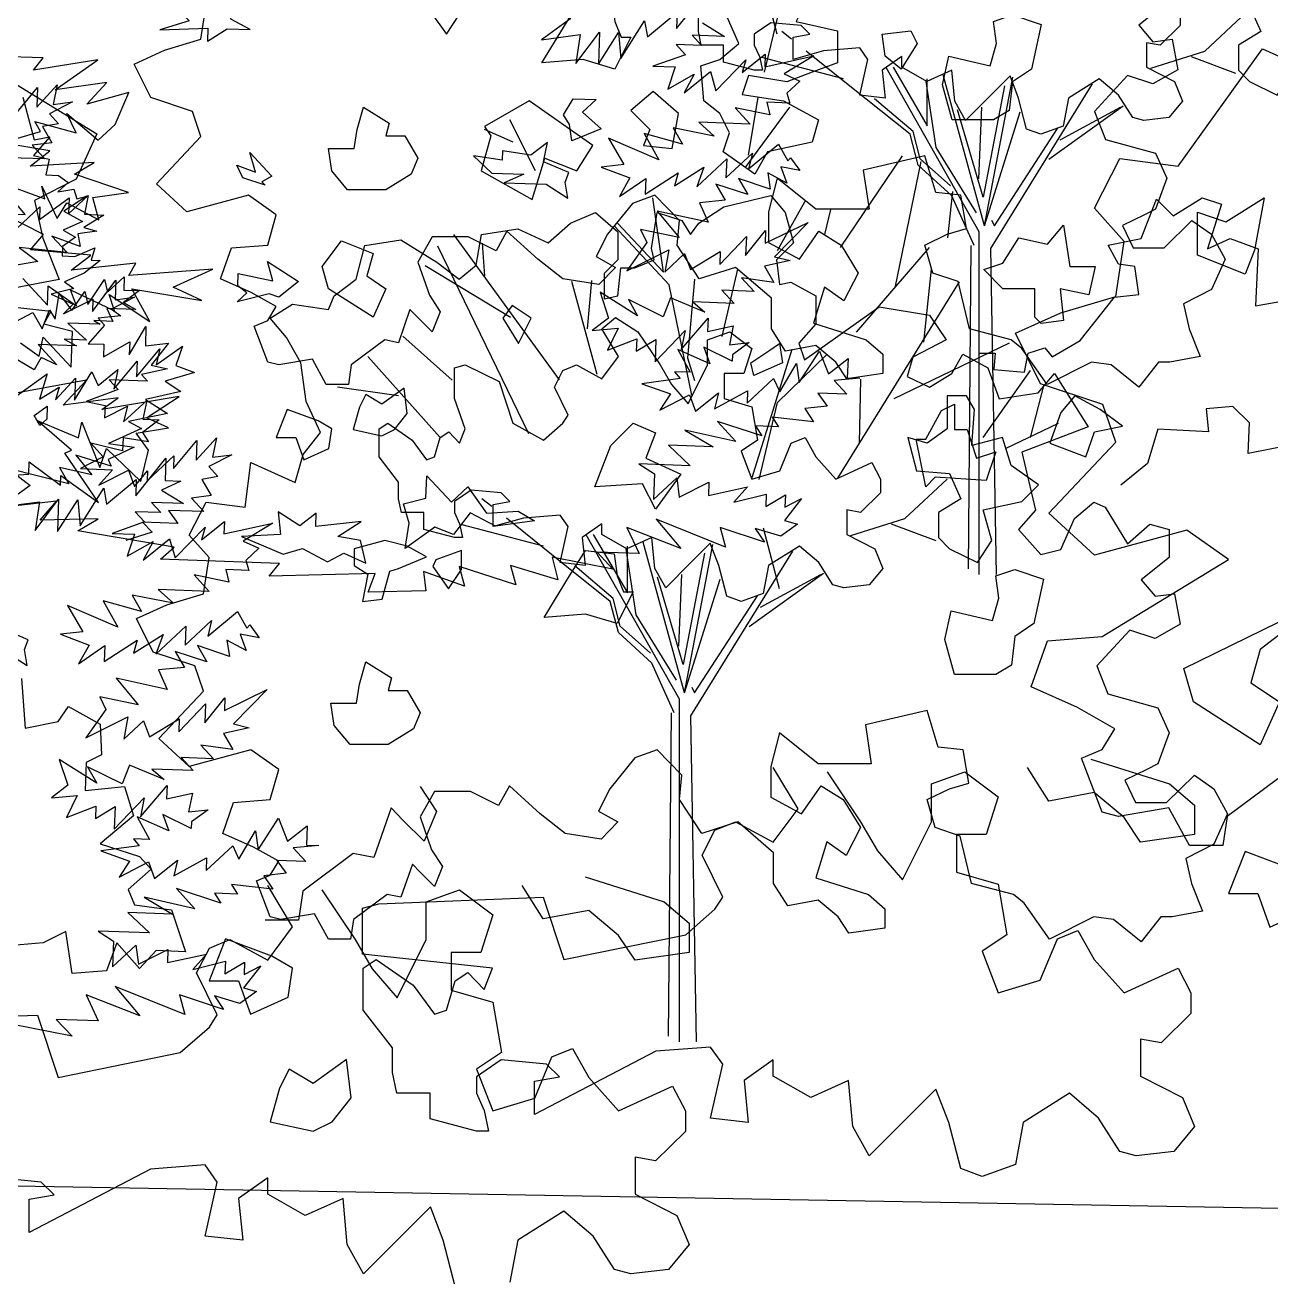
# Model space of a CAD drawing. Header units: inches. Extents: x -11 to 128, y 7 to 56.
# Drawn here: x 35.4691 to 35.9332, y 22.1045 to 22.5708 of the extents above; entities that cross this region are included whole.
import ezdxf

# ---------------------------------------------------------------- set-up
doc = ezdxf.new("R2010")
doc.units = ezdxf.units.IN
doc.header["$MEASUREMENT"] = 0
doc.layers.add('CAY', color=94, linetype='Continuous')
doc.layers.add('CAY-3', color=61, linetype='Continuous')
picture_1 = doc.add_image_def('image1.jpg', size_in_pixel=(1680, 1093))

# ---------------------------------------------------------------- blocks, each defined once
blk = doc.blocks.new('A$C76451831')
at = {"layer": 'CAY'}
for p, q in [((5949.7, 1306.8), (5958.9, 1271.5)), ((5972.1, 1273.8), (5958.5, 1258.4)), ((5958.9, 1271.5), (5972.1, 1273.8)), ((5958.5, 1258.4), (5971.5, 1255.2)), ((5971.5, 1255.2), (5968.8, 1242.2)), ((5968.8, 1242.2), (5979.2, 1241.8)), ((5987.1, 1236.1), (5978.7, 1228.2)), ((5979.2, 1241.8), (5987.1, 1236.1)), ((5978.7, 1228.2), (5991.9, 1230.5)), ((5991.9, 1230.5), (5994.4, 1222.3)), ((6002.6, 1224.7), (5983.6, 1212.2)), ((5994.4, 1222.3), (6002.6, 1224.7)), ((5983.6, 1212.2), (5999.1, 1203.5)), ((5999.1, 1203.5), (5983, 1196.4)), ((5983, 1196.4), (5993.3, 1190.6)), ((5993.3, 1190.6), (5982.6, 1182.8)), ((5982.6, 1182.8), (5982.3, 1175.1)), ((5982.3, 1175.1), (5992.7, 1174.7)), ((5992.7, 1174.7), (6009.3, 1181.8)), ((6009.3, 1181.8), (6006.2, 1171.5)), ((6013.9, 1171.3), (6000.4, 1160.8)), ((6006.2, 1171.5), (6013.9, 1171.3)), ((6000.4, 1160.8), (5984.3, 1153.7)), ((5984.3, 1153.7), (5991.8, 1148)), ((6007.4, 1128.9), (6026.9, 1154.9)), ((6026.9, 1154.9), (6026.3, 1138.6)), ((5991.8, 1148), (5973, 1143.2)), ((5973, 1143.2), (5991.3, 1134.9)), ((5983.3, 1127), (6007.8, 1139.3)), ((5991.3, 1134.9), (5983.3, 1127)), ((6007.8, 1139.3), (6007.4, 1128.9)), ((6042.3, 1140.8), (6023.3, 1131)), ((6026.3, 1138.6), (6042.3, 1140.8)), ((6030.9, 1125.3), (6012.2, 1123.3)), ((6012.2, 1123.3), (6017.4, 1117.6)), ((6023.3, 1131), (6030.9, 1125.3)), ((6017.4, 1117.6), (6003.8, 1102.2)), ((6037.9, 1092.9), (6051.8, 1116.4)), ((6051.8, 1116.4), (6051.3, 1100.6)), ((6003.8, 1102.2), (6016.9, 1101.8)), ((6016.5, 1091.4), (6038.3, 1103.8)), ((6016.9, 1101.8), (6016.5, 1091.4)), ((6038.3, 1103.8), (6037.9, 1092.9)), ((6051.3, 1100.6), (6070.4, 1102.6)), ((6070.4, 1102.6), (6056.2, 1084.5)), ((6069.6, 1081.4), (6048.2, 1076.7)), ((6056.2, 1084.5), (6069.6, 1081.4)), ((6053, 1071.1), (6021.3, 1072.2)), ((6021.3, 1072.2), (6028.7, 1064.2)), ((6048.2, 1076.7), (6053, 1071.1)), ((6028.7, 1064.2), (6002.1, 1054.3)), ((6002.1, 1054.3), (6017.8, 1051)), ((6017.8, 1051), (6017.5, 1040.6)), ((6017.5, 1040.6), (6036.4, 1050.3)), ((6033.2, 1037.3), (6052.4, 1055.2)), ((6036.4, 1050.3), (6033.2, 1037.3)), ((6052.4, 1055.2), (6049.1, 1039.5)), ((6062.7, 1039), (6048.8, 1028.6)), ((6049.1, 1039.5), (6062.7, 1039)), ((6048.8, 1028.6), (6053.9, 1020.7)), ((2228.3, 971.5), (2215.1, 1021.6)), ((6005.9, 1019.7), (6016.3, 1008.4)), ((6032.4, 1013.3), (6005.9, 1019.7)), ((6032.8, 1024.2), (6032.4, 1013.3)), ((6053.9, 1020.7), (6032.8, 1024.2)), ((6074.5, 998.7), (6093.9, 1022)), ((6093.3, 1005.7), (6110.2, 1024.2)), ((6093.9, 1022), (6093.3, 1005.7)), ((6110.2, 1024.2), (6107, 1008)), ((2217.8, 939.8), (2236.3, 1016.3)), ((6016.3, 1008.4), (5997.4, 998.7)), ((6052.8, 988.6), (6074.8, 1009.1)), ((6074.8, 1009.1), (6074.5, 998.7)), ((6122.9, 1010.1), (6104, 1000.4)), ((6107, 1008), (6122.9, 1010.1)), ((5997.4, 998.7), (6024.1, 997.7)), ((6024.1, 997.7), (6012.8, 985)), ((6012.8, 985), (6037.3, 997.3)), ((6037.3, 997.3), (6042.2, 983.9)), ((6104, 1000.4), (6111.4, 992)), ((6042.2, 983.9), (6053.1, 996.7)), ((6053.1, 996.7), (6052.8, 988.6)), ((6111.4, 992), (6098.2, 989.7)), ((6098.2, 989.7), (6105.9, 976.3)), ((6105.9, 976.3), (6089.5, 974.1)), ((6089.5, 974.1), (6099.9, 962.9)), ((6070.5, 963.9), (6078.3, 953.2)), ((6099.9, 962.9), (6070.5, 963.9)), ((6056.8, 945.8), (6035.2, 938.9)), ((6078.3, 953.2), (6048.9, 954.2)), ((6048.9, 954.2), (6056.8, 945.8)), ((2204.6, 871.1), (2212.5, 918.7)), ((2201.9, 860.6), (2238.9, 910.7)), ((2027.8, 857.9), (2006.6, 900.2)), ((2009.3, 881.7), (1985.5, 892.2)), ((2281, 794.5), (2332.5, 870.4)), ((2326.2, 761), (2347.8, 865.6)), ((2491.6, 827), (2512.8, 868.3)), ((2512.8, 868.3), (2561.2, 861.8)), ((2134, 774), (2125.3, 835.7)), ((2228.6, 791.9), (2251.7, 832.8)), ((2370.1, 802.5), (2374.1, 840.9)), ((2268, 805.1), (2272.9, 825.9)), ((2516.4, 799.3), (2491.6, 827)), ((2138.7, 763.4), (2093.5, 812.2)), ((2095.8, 814.5), (2134, 774)), ((2047.7, 684.5), (1960.2, 805.1)), ((2022.3, 639.8), (1946.8, 795.6)), ((1985.8, 770.9), (1983.8, 797.9)), ((2294.3, 724.1), (2354.9, 794.5)), ((2509.3, 753.8), (2516.4, 799.3)), ((2007, 736.3), (1936.2, 779.1)), ((2182.7, 720.5), (2195.7, 776.4)), ((2350.1, 715.8), (2356.4, 776.4)), ((2079.1, 689), (2057.9, 766.3)), ((2071.1, 726.8), (2074.5, 766.9)), ((2157.5, 671.8), (2138.7, 763.4)), ((2159.9, 768.1), (2154, 702.8)), ((2278.7, 602.9), (2379.6, 765.8)), ((2463.9, 740.3), (2509.3, 753.8)), ((2426.2, 723.2), (2463.9, 740.3)), ((1958.8, 684.4), (1917.8, 720.8)), ((2446.8, 681.3), (2426.2, 723.2)), ((2207.6, 603.7), (2240.9, 709.9)), ((2325.4, 669), (2421.3, 715.4)), ((1948.8, 636.8), (1888.7, 704)), ((2154, 702.8), (2159.9, 684)), ((2228.7, 665.9), (2269.2, 705.2)), ((2399.3, 636.8), (2438.6, 692.2)), ((1914.2, 671.4), (1863.5, 678.5)), ((2296.7, 631.7), (2297.9, 685.1)), ((2438.6, 636.8), (2450, 680.8)), ((2498.7, 664.2), (2446.8, 681.3)), ((2213.4, 601.8), (2228.7, 665.9)), ((2509.3, 632.9), (2498.7, 664.2)), ((2417.8, 627.7), (2461.8, 648.6)), ((2334.4, 569.5), (2369.4, 602.2)), ((4834.4, 569.5), (4869.4, 602.2)), ((1991.5, 579.5), (1983.4, 586)), ((4491.5, 579.5), (4483.4, 586)), ((2034.5, 546.7), (1966.9, 564.4)), ((2041.2, 539.6), (2003.7, 569.7)), ((2289.6, 555.4), (2334.4, 569.5)), ((2323, 565.2), (2360, 551.4)), ((4534.5, 546.7), (4466.9, 564.4)), ((4541.2, 539.6), (4503.7, 569.7)), ((4789.6, 555.4), (4834.4, 569.5)), ((4823, 565.2), (4860, 551.4)), ((2147.3, 419.7), (2069.9, 556)), ((2075.8, 556.2), (2104.1, 507.8)), ((4647.3, 419.7), (4569.9, 556)), ((4575.8, 556.2), (4604.1, 507.8)), ((2102.9, 544.4), (2111.2, 489.7)), ((2104.1, 507.8), (2104.1, 546.7)), ((2151.6, 424.8), (2117.3, 549.9)), ((2168.2, 540.8), (2150.5, 448.4)), ((2151.6, 424.8), (2175, 548.1)), ((2156.8, 405.9), (2241.3, 542.4)), ((4602.9, 544.4), (4611.2, 489.7)), ((4604.1, 507.8), (4604.1, 546.7)), ((4651.6, 424.8), (4617.3, 549.9)), ((4668.2, 540.8), (4650.5, 448.4)), ((4651.6, 424.8), (4675, 548.1)), ((4656.8, 405.9), (4741.3, 542.4)), ((2089.9, 500.7), (2041.2, 539.6)), ((2092.3, 503.1), (2060.4, 530.2)), ((4589.9, 500.7), (4541.2, 539.6)), ((4592.3, 503.1), (4560.4, 530.2)), ((2150.5, 448.4), (2129.2, 520.8)), ((2146.9, 463.7), (2149.3, 523.1)), ((2205.1, 479.9), (2266.8, 524.3)), ((2214.5, 496), (2264.5, 523.1)), ((4650.5, 448.4), (4629.2, 520.8)), ((4646.9, 463.7), (4649.3, 523.1)), ((4705.1, 479.9), (4766.8, 524.3)), ((4714.5, 496), (4764.5, 523.1)), ((2151.6, 424.8), (2181.2, 519.2)), ((4651.6, 424.8), (4681.2, 519.2)), ((2096.6, 475.1), (2089.9, 500.7)), ((2098.2, 480.3), (2092.3, 503.1)), ((2159.9, 424.8), (2212.2, 505.4)), ((3915.1, 501.1), (3898, 463.3)), ((4596.6, 475.1), (4589.9, 500.7)), ((4598.2, 480.3), (4592.3, 503.1)), ((4659.9, 424.8), (4712.2, 505.4)), ((2111.2, 489.7), (2144.6, 435.4)), ((4611.2, 489.7), (4644.6, 435.4)), ((2123.3, 457.8), (2098.2, 480.3)), ((4623.3, 457.8), (4598.2, 480.3)), ((2124.5, 449.6), (2096.6, 475.1)), ((4624.5, 449.6), (4596.6, 475.1)), ((3898, 463.3), (3863.2, 445.6)), ((2143, 408.3), (2124.5, 449.6)), ((4643, 408.3), (4624.5, 449.6)), ((3863.2, 445.6), (3870.3, 414.4)), ((2157.5, 429.5), (2159.9, 424.8)), ((4657.5, 429.5), (4659.9, 424.8)), ((2147.3, 135.4), (2147.3, 419.7)), ((4647.3, 135.4), (4647.3, 419.7)), ((2138.3, 140.1), (2140.6, 408.3)), ((2161.5, 135.4), (2156.8, 405.9)), ((3870.3, 414.4), (3883.8, 380.2)), ((4638.3, 140.1), (4640.6, 408.3)), ((4661.5, 135.4), (4656.8, 405.9)), ((3883.8, 380.2), (3846.1, 373.1))]:
    blk.add_line(p, q, dxfattribs=at)
for points in [[(2551.8, 997.4), (2528.6, 978.9), (2540, 965.1), (2556.1, 967.1), (2560.8, 941.9), (2540, 930.1), (2519.2, 937.2), (2491.7, 907.3), (2500.7, 884.1), (2542.4, 872.7), (2551.8, 851.9), (2542.4, 826.3), (2533.3, 821.6), (2514.8, 812.5), (2523.9, 794.1), (2549.4, 794.1), (2572.6, 816.9), (2588.7, 805.5), (2600.1, 784.6), (2588.7, 759.5), (2565.6, 747.7), (2570.3, 726.8), (2579.3, 704), (2554.2, 699.3), (2544.7, 699.3), (2528.6, 678.5), (2505.4, 696.9), (2489.3, 699.3), (2452.3, 680.8), (2431.5, 710.7), (2422.5, 717.8), (2387.9, 726.8), (2378.5, 766.1), (2357.6, 773.2), (2350.9, 796.4), (2369.4, 805.5), (2385.5, 810.2), (2380.8, 837.7), (2360, 840.1), (2350.9, 870.4), (2299.8, 858.6), (2304.6, 826.3), (2260.5, 826.3), (2228.3, 851.9), (2221.2, 824), (2221.2, 798.4), (2246.8, 784.6), (2262.9, 807.8), (2281.4, 796.4), (2295.5, 773.2), (2283.7, 750), (2267.6, 761.4), (2258.6, 731.5), (2302.2, 717.8), (2316, 706), (2316, 689.9), (2286.1, 685.5), (2277, 699.3), (2260.5, 713.1), (2235.4, 708.3), (2223.6, 726.8), (2223.6, 752.4), (2193.7, 777.9), (2163.8, 768.5), (2145.4, 796.4), (2147.3, 816.9), (2126.9, 837.7), (2108.4, 831), (2087.6, 805.5), (2078.1, 787), (2094.3, 777.9), (2080.5, 763.8), (2050.6, 768.5), (2029.8, 784.6), (2004.2, 807.8), (1995.2, 791.7), (1972, 803.1), (1942.1, 803.1), (1930.3, 782.3), (1939.8, 754.7), (1948.8, 741), (1942.1, 724.5), (1930.3, 736.3), (1923.7, 742.9), (1914.2, 715.4), (1902.8, 717.8), (1874.9, 696.9), (1872.6, 680.8), (1854.1, 680.8), (1842.7, 701.7), (1814.8, 696.9), (1805.7, 699.3), (1794.3, 729.2), (1805.7, 733.9), (1812.8, 745.3), (1792, 757.1), (1766.4, 768.5), (1775.5, 794.1), (1805.7, 796.4), (1812.8, 821.6), (1789.6, 837.7), (1738.5, 824), (1713.4, 847.2), (1750.3, 886.5), (1743.2, 907.3), (1708.6, 918.7), (1694.9, 946.6), (1720, 958), (1750.3, 967.1), (1755, 997.4)], [(1595.2, 903.7), (1614.6, 927.1), (1614, 910.8), (1631, 929.2), (1627.7, 913), (1643.6, 915.2), (1624.7, 905.4), (1632.1, 897), (1618.9, 894.7), (1626.6, 881.3), (1610.2, 879.2), (1620.7, 867.9), (1591.3, 868.9)], [(1597.4, 810.2), (1616.6, 828.2), (1616.2, 817.7), (1640.9, 835.5), (1640.4, 822.3), (1656.8, 837.6), (1653.5, 821.9), (1669.8, 821.3), (1653.1, 811), (1663.9, 807.9), (1648, 805.8), (1649.9, 795.3), (1626.6, 803.8), (1639.3, 790.2), (1599.5, 794.3), (1615, 782.9), (1590.8, 778.7)], [(1591.9, 730.6), (1610.8, 740.4), (1618.5, 727), (1624.5, 742.7), (1629.2, 734.8), (1632.6, 756), (1643, 742), (1654, 757.9), (1656.3, 747), (1670.2, 767.8), (1672.6, 757.3), (1686.6, 770), (1686.2, 759.1), (1699.3, 758.6), (1685.9, 748.7), (1696.1, 742.9), (1672.1, 743.7), (1677.2, 733.1), (1661.3, 733.7), (1666.6, 730.8), (1639.9, 731.7), (1655.3, 717.6), (1636.8, 718.2), (1647, 712.9), (1615.3, 714), (1630.6, 697.1), (1617.6, 703), (1611.9, 692.8), (1593.7, 703.8)], [(1598, 672), (1622.6, 689.7), (1616.4, 668.6), (1632.6, 678.5), (1629.6, 668.1), (1646.1, 686.1), (1645.4, 667.6), (1659.8, 691.1), (1664.9, 680), (1681.2, 693.1), (1677.9, 676.9), (1697.3, 700.2), (1696.8, 687.1), (1716.2, 710.4), (1713, 696.9), (1734.9, 712.5), (1729.3, 696.4), (1745, 690.8), (1720.7, 683.5), (1733.6, 674.9), (1704.3, 668.2), (1722.5, 656.7), (1690.1, 650.1), (1700.8, 644.3), (1673.6, 631.7), (1694.8, 628.7), (1673.2, 618.6), (1675.7, 613), (1646.5, 622.2), (1659.6, 605.9), (1633, 611.8), (1640.7, 598.4), (1590.4, 611), (1608.5, 596.8), (1583.9, 579.1), (1616.2, 583.4), (1612.6, 559.5), (1632.1, 585.5), (1631.2, 558.8), (1648, 585), (1649.9, 563.6), (1669.6, 594.7), (1671.9, 581.4), (1696.6, 601.9), (1696.1, 588.3), (1721.2, 619.6), (1720.6, 601), (1733.7, 600.6), (1717.6, 593), (1735.8, 581.9), (1709.1, 582.8), (1716.9, 574.4), (1695.7, 575.2), (1703.5, 566.7), (1676.5, 557.2), (1695, 556.6), (1688.9, 538.2), (1710.7, 550.6), (1702.4, 535), (1724.3, 552.8), (1728.8, 536.8), (1753.7, 562.3), (1750.6, 551.9), (1769.7, 567.1), (1769.3, 556.7), (1810, 565.7), (1785.4, 550.7), (1798.4, 544.8), (1787.6, 534.8), (1790, 526.5), (1771, 527.2), (1773.4, 516.7), (1744.6, 522.7), (1757.2, 509.1), (1714.7, 510.6), (1727.4, 499.2), (1693.2, 505.9), (1700.9, 492.5), (1669.1, 501.3), (1681.4, 479.5), (1639.5, 497.3), (1652.3, 475.6), (1633.6, 473.5), (1657.4, 464.5), (1648.7, 449), (1670.5, 464.1), (1670, 450.9), (1697.4, 468.6), (1694.3, 457.8), (1718.8, 473.3), (1712.8, 457.1), (1737.7, 480.3), (1737.1, 464.5), (1759.1, 485), (1755.9, 472), (1780.7, 492.4), (1788.3, 478.5), (1790.7, 481.2), (1798.5, 470.5), (1782.7, 473.7), (1787.7, 460), (1771.7, 468.7), (1773.9, 455), (1747.5, 464.1), (1755.2, 450.7), (1728.8, 459.3), (1736.5, 445.9), (1715.1, 443.9), (1722.2, 427.8), (1680, 437), (1698.2, 415), (1666.3, 421.6), (1671.3, 411), (1654.7, 387.5), (1689.7, 404.9), (1686.3, 386.4), (1702.7, 401.7), (1707.7, 388.4), (1732.3, 403.4), (1731.9, 392.6), (1754, 415.8), (1753.4, 400), (1770, 420.7), (1769.7, 410.3), (1805.2, 427.6), (1777.4, 399.1), (1790.4, 396), (1769, 391.3), (1776.7, 377.8), (1750.1, 381.5), (1760.6, 370.2), (1733.8, 371.2), (1743.9, 360.4), (1709.5, 361.6), (1719.6, 353.1), (1691, 365), (1685, 349.3), (1656.1, 363.5), (1663.8, 350.1), (1632.7, 369.7), (1639.7, 348.2), (1626.2, 337.8), (1647.6, 339.7), (1638.8, 321.5), (1663.1, 331), (1662.7, 320.6), (1679, 330.5), (1678.3, 311.9), (1703.2, 337.8), (1700, 322), (1722.2, 348), (1721.8, 337.1), (1743.2, 341.8), (1740, 326.1), (1756.3, 327.8), (1742.4, 317.8), (1742.2, 312.4), (1718.6, 324.1), (1723.6, 310.3), (1697.2, 322.1), (1707.5, 303.2), (1694.3, 303.7), (1699.1, 298), (1667.2, 293.7), (1691, 285.2), (1682.3, 271.9), (1706.8, 284.6), (1711.8, 270.9), (1730.9, 286.1), (1727.7, 273), (1755, 287.9), (1754.6, 277.5), (1776.6, 298.1), (1781.7, 287), (1795.6, 310.5), (1797.8, 294.6), (1814.6, 320.8), (1822.1, 301.9), (1838.4, 314.5), (1837.8, 298.6), (1848.2, 298.3), (1826.8, 296.3), (1837.3, 285.1), (1813.3, 285.9), (1821.1, 275.2), (1802.5, 273.1), (1809.8, 262), (1775.5, 265.9), (1780.6, 258), (1761.6, 258.7), (1766.8, 250.4), (1730.1, 262.5), (1745.3, 245.7), (1703.1, 255.3), (1726.6, 241.3), (1689.5, 242.6), (1707.5, 225.7), (1664.9, 227.2), (1677.8, 219), (1677, 197.7), (1696.2, 215.6), (1698.4, 199.7), (1722.9, 212), (1722.5, 201.1), (1754.9, 208.2), (1743.6, 195.4), (1770.5, 202.2), (1770.2, 191.8), (1786.4, 201.6), (1786, 191.2), (1799.9, 198.4), (1785.6, 180.3), (1796.4, 177.2), (1782.5, 167.3), (1761.4, 173.5), (1769.1, 162.3), (1732.4, 174.5), (1736.8, 158), (1679.2, 181.3), (1699.6, 157), (1654.9, 174.5), (1665, 152.8), (1630.2, 154), (1643.3, 140), (1592.9, 149.9)], [(3805.3, 215), (3858.5, 218.6), (3858.8, 229), (3884.9, 209.5), (3885.2, 217.6), (3916.5, 195.2), (3888.5, 236.1), (3894, 238.6), (3865.5, 263.2), (3899.8, 248.8), (3902.6, 261.9), (3917.6, 224.2), (3923.1, 239.9), (3951.6, 212.6), (3957.9, 238.7), (3947.6, 252.6), (3974.4, 257.1), (3956.2, 265.5), (3983.5, 283.1), (3919.2, 272.2), (3932.7, 282.1), (3887.2, 276), (3906.5, 296.7), (3844.9, 285.2)], [(3851.8, 327.6), (3867.3, 316.6), (3870.6, 332.4), (3893.7, 307.5), (3894.8, 337), (3871, 343.2), (3876.8, 353.5), (3842, 357.4)], [(3853.7, 381), (3874.2, 359), (3874.8, 374.8), (3898.2, 358.2), (3893.2, 371.5), (3929.8, 354.3), (3925.3, 367.6), (3958.9, 345.2), (3944, 372.4), (4002.2, 362.7), (3978.5, 373.9), (4011.2, 388.7), (3941.7, 383.4), (3947.5, 393.6), (3893.8, 387.8), (3910.1, 400.4), (3860, 404.8), (3870.8, 417.6), (3837, 434.6), (3855.6, 434), (3832.5, 461.5), (3871.9, 447), (3869.5, 457.5), (3882.2, 430.8), (3890.3, 443.7), (3916.6, 429.6), (3911.8, 448.3), (3941.4, 452.3), (3896.6, 467.5), (3912.8, 477.3), (3859.7, 474.2), (3876, 486.8), (3836.3, 493.6), (3868.4, 502.9), (3863.7, 511.2), (3897.8, 501.9), (3890.2, 518), (3916.2, 495.8), (3930.2, 508.9), (3941.6, 535.3), (3906.8, 525.6), (3923.3, 543.6), (3880.5, 537.4), (3915.8, 562.4), (3862.5, 553.9), (3870.5, 564), (3833.4, 565.3)], [(4308.5, 596.8), (4283.9, 579.1), (4316.2, 583.4), (4312.6, 559.5), (4332.1, 585.5), (4331.2, 558.8), (4348, 585), (4349.9, 563.6), (4369.6, 594.7), (4371.9, 581.4), (4396.6, 601.9), (4396.1, 588.3), (4421.2, 619.6)], [(4417.6, 593), (4435.8, 581.9), (4409.1, 582.8), (4416.9, 574.4), (4395.7, 575.2), (4403.5, 566.7), (4376.5, 557.2), (4395, 556.6), (4388.9, 538.2), (4410.7, 550.6), (4402.4, 535), (4424.3, 552.8), (4428.8, 536.8), (4453.7, 562.3), (4450.6, 551.9), (4469.7, 567.1), (4469.3, 556.7), (4510, 565.7), (4485.4, 550.7), (4498.4, 544.8), (4487.6, 534.8), (4490, 526.5), (4471, 527.2), (4473.4, 516.7), (4444.6, 522.7), (4457.2, 509.1), (4414.7, 510.6), (4427.4, 499.2), (4393.2, 505.9), (4400.9, 492.5), (4369.1, 501.3), (4381.4, 479.5), (4339.5, 497.3), (4352.3, 475.6), (4333.6, 473.5), (4357.4, 464.5), (4348.7, 449), (4370.5, 464.1), (4370, 450.9), (4397.4, 468.6), (4394.3, 457.8), (4418.8, 473.3), (4412.8, 457.1), (4437.7, 480.3), (4437.1, 464.5), (4459.1, 485), (4455.9, 472), (4480.7, 492.4), (4488.3, 478.5), (4490.7, 481.2), (4498.5, 470.5), (4482.7, 473.7), (4487.7, 460), (4471.7, 468.7), (4473.9, 455), (4447.5, 464.1), (4455.2, 450.7), (4428.8, 459.3), (4436.5, 445.9), (4415.1, 443.9), (4422.2, 427.8), (4380, 437), (4398.2, 415), (4366.3, 421.6), (4371.3, 411), (4354.7, 387.5), (4389.7, 404.9), (4386.3, 386.4), (4402.7, 401.7), (4407.7, 388.4), (4432.3, 403.4), (4431.9, 392.6), (4454, 415.8), (4453.4, 400), (4470, 420.7), (4469.7, 410.3), (4505.2, 427.6), (4477.4, 399.1), (4490.4, 396), (4469, 391.3), (4476.7, 377.8), (4450.1, 381.5), (4460.6, 370.2), (4433.8, 371.2), (4443.9, 360.4), (4409.5, 361.6), (4419.6, 353.1), (4391, 365), (4385, 349.3), (4356.1, 363.5), (4363.8, 350.1), (4332.7, 369.7), (4339.7, 348.2), (4326.2, 337.8), (4347.6, 339.7), (4338.8, 321.5), (4363.1, 331), (4362.7, 320.6), (4379, 330.5), (4378.3, 311.9), (4403.2, 337.8), (4400, 322), (4422.2, 348), (4421.8, 337.1), (4443.2, 341.8), (4440, 326.1), (4456.3, 327.8), (4442.4, 317.8), (4442.2, 312.4), (4418.6, 324.1), (4423.6, 310.3), (4397.2, 322.1), (4407.5, 303.2), (4394.3, 303.7), (4399.1, 298), (4367.2, 293.7), (4391, 285.2), (4382.3, 271.9), (4406.8, 284.6), (4411.8, 270.9), (4430.9, 286.1), (4427.7, 273), (4455, 287.9), (4454.6, 277.5), (4476.6, 298.1), (4481.7, 287), (4495.6, 310.5), (4497.8, 294.6), (4514.6, 320.8), (4522.1, 301.9), (4538.4, 314.5), (4537.8, 298.6), (4548.2, 298.3), (4526.8, 296.3), (4537.3, 285.1), (4513.3, 285.9), (4521.1, 275.2), (4502.5, 273.1), (4509.8, 262), (4475.5, 265.9), (4480.6, 258), (4461.6, 258.7), (4466.8, 250.4), (4430.1, 262.5), (4445.3, 245.7), (4403.1, 255.3), (4426.6, 241.3), (4389.5, 242.6), (4407.5, 225.7), (4364.9, 227.2), (4377.8, 219), (4377, 197.7), (4396.2, 215.6), (4398.4, 199.7), (4422.9, 212), (4422.5, 201.1), (4454.9, 208.2), (4443.6, 195.4), (4470.5, 202.2), (4470.2, 191.8), (4486.4, 201.6), (4486, 191.2), (4499.9, 198.4), (4485.6, 180.3), (4496.4, 177.2), (4482.5, 167.3), (4461.4, 173.5), (4469.1, 162.3), (4432.4, 174.5), (4436.8, 158), (4379.2, 181.3), (4399.6, 157), (4354.9, 174.5), (4365, 152.8), (4330.2, 154), (4343.3, 140), (4292.9, 149.9), (4297.7, 131.1), (4258.2, 142.9), (4262.6, 126.9), (4215.6, 142.2), (4220, 125.7), (4186, 137.8), (4188.1, 121.8), (4140.1, 120.8), (4146.1, 136.4), (4058.1, 134.1), (4066.6, 144.6), (3967.9, 148.1), (3979.1, 158.1), (3899.4, 171.8), (3916.1, 181.6), (3868, 180.6), (3881.7, 196.4), (3828.5, 190.1)], [(5963.8, 1034.3), (5959.1, 1042.6), (5969.8, 1050.4), (5969.4, 1039.5), (5963.8, 1034.3)], [(4814, 602.2), (4814, 590.8), (4797.5, 574.6), (4786.1, 576.6), (4786.1, 556.2), (4809.3, 544.4), (4816, 528.2), (4804.6, 514.5), (4783.7, 512.1), (4774.7, 514.5), (4762.9, 533), (4746.8, 546.7), (4721.2, 530.6), (4716.9, 507.4), (4698.4, 500.7), (4686.6, 505), (4679.9, 530.6), (4672.9, 549.1), (4656.8, 533), (4635.9, 512.1), (4626.9, 528.2), (4624.5, 553.8), (4603.7, 544.4), (4582.9, 556.2), (4582.9, 565.2), (4566.7, 553.8), (4569.1, 530.6), (4548.3, 533), (4554.9, 562.8), (4548.3, 572.3), (4518, 569.9), (4492.8, 562.8), (4492.8, 581.3), (4506.6, 583.7), (4499.5, 590.8), (4474.4, 593.1), (4460.6, 583.7), (4460.6, 574.6), (4464.9, 565.2), (4467.3, 553.8), (4460.6, 553.8), (4435.1, 560.5), (4435.1, 574.6), (4416.6, 574.6), (4414.2, 586), (4414.2, 599.8)]]:
    blk.add_lwpolyline(points, dxfattribs=at)
for points in [[(2209.9, 855.3), (2183.5, 873.8), (2188.8, 889.6), (2180.8, 905.5), (2167.6, 916), (2165, 945.1), (2180.8, 950.3), (2196.7, 963.5), (2186.1, 987.3), (2199.3, 1016.3), (2231, 1024.3), (2270.6, 1013.7), (2254.7, 1003.1), (2244.2, 982), (2278.5, 974.1), (2278.5, 947.7), (2257.4, 939.8), (2236.3, 931.9), (2204.6, 937.1), (2199.3, 921.3), (2233.6, 916), (2262.7, 900.2), (2257.4, 881.7), (2220.4, 873.8)], [(1943.3, 995.2), (1940.7, 989.9), (1953.9, 971.5), (1964.4, 987.3), (1964.4, 1003.1)], [(2054.1, 982), (2067.3, 1003.1), (2091.1, 1000.5), (2093.7, 982), (2099, 968.8), (2106.9, 968.8), (2093.7, 942.4), (2067.3, 950.3), (2033, 947.7)], [(2365.6, 929.2), (2370.9, 953), (2405.2, 945.1), (2410.4, 963.5), (2407.8, 982), (2423.6, 987.3), (2447.4, 979.4), (2439.5, 942.4), (2423.6, 931.9), (2421, 908.1), (2407.8, 900.2), (2373.5, 900.2)], [(2318.1, 953), (2315.4, 971.5), (2339.2, 974.1), (2344.5, 963.5), (2331.3, 942.4)], [(2062.1, 857.9), (2075.3, 879), (2022.5, 916), (1985.5, 894.9), (1990.8, 887), (1982.9, 857.9), (2025.1, 834.2), (2035.7, 868.5)], [(2141.2, 876.4), (2146.5, 905.5), (2125.4, 923.9), (2106.9, 908.1), (2122.8, 892.2), (2117.5, 879)], [(1903.7, 887), (1919.5, 887), (1930.1, 868.5), (1924.8, 855.3), (1903.7, 842.1), (1872, 842.1), (1858.8, 857.9), (1856.2, 876.4), (1877.3, 876.4), (1880, 892.2), (1885.2, 910.7), (1906.4, 897.5)], [(2577.1, 788.1), (2577.1, 823.8), (2600.8, 815.8), (2632.5, 835.6), (2624.6, 792.1), (2616.7, 772.3)], [(2415.7, 781.4), (2428.9, 802.5), (2452.7, 797.2), (2465.9, 813), (2471.2, 778.7), (2492.3, 778.7), (2487, 755), (2463.2, 760.2), (2465.9, 733.8), (2447.4, 731.2), (2442.1, 736.5), (2442.1, 760.2), (2415.7, 760.2), (2399.9, 776.1)], [(1856.2, 760.2), (1850.9, 778.7), (1866.8, 799.8), (1893.2, 789.3), (1887.9, 770.8), (1903.7, 760.2), (1893.2, 736.5)], [(1999.5, 590.8), (1974.4, 593.1), (1960.6, 583.7), (1960.6, 574.6), (1964.9, 565.2), (1967.3, 553.8), (1960.6, 553.8), (1935.1, 560.5), (1935.1, 574.6), (1916.6, 574.6), (1914.2, 586), (1914.2, 599.8), (1898.1, 620.6), (1898.1, 643.8), (1905.2, 648.6), (1925.6, 634.4), (1937.4, 618.3), (1944.1, 620.6), (1948.8, 636.8), (1955.9, 641.5), (1964.9, 632), (1969.6, 643.8), (1960.6, 669), (1960.6, 694.6), (1969.6, 696.9), (1997.6, 683.2), (2009, 648.6), (2034.5, 634.4), (2050.6, 648.6), (2054.9, 655.2), (2043.5, 678.5), (2050.6, 692.2), (2062, 696.9), (2082.9, 685.5), (2096.6, 704), (2082.9, 726.8), (2094.3, 736.3), (2112.7, 724.5), (2131.2, 696.9), (2140.6, 680.8), (2154.4, 664.7), (2170.5, 696.9), (2170.5, 717.8), (2189, 724.5), (2207.5, 710.7), (2200.8, 689.9), (2184.3, 689.9), (2184.3, 669), (2207.5, 662.3), (2212.2, 634.4), (2198.4, 625.4), (2207.5, 602.2), (2230.7, 609.2), (2240.1, 632), (2251.5, 636.8), (2260.5, 620.6), (2277, 602.2), (2306.9, 615.9), (2314, 602.2), (2314, 590.8), (2297.5, 574.6), (2286.1, 576.6), (2286.1, 556.2), (2309.3, 544.4), (2316, 528.2), (2304.6, 514.5), (2283.7, 512.1), (2274.7, 514.5), (2262.9, 533), (2246.8, 546.7), (2221.2, 530.6), (2216.9, 507.4), (2198.4, 500.7), (2186.6, 505), (2179.9, 530.6), (2172.9, 549.1), (2156.8, 533), (2135.9, 512.1), (2126.9, 528.2), (2124.5, 553.8), (2103.7, 544.4), (2082.9, 556.2), (2082.9, 565.2), (2066.7, 553.8), (2069.1, 530.6), (2048.3, 533), (2054.9, 562.8), (2048.3, 572.3), (2018, 569.9), (1992.8, 562.8), (1992.8, 581.3), (2006.6, 583.7)], [(2392.2, 660), (2385.5, 671.4), (2369.4, 671.4), (2369.4, 643.8), (2352.9, 632), (2336.8, 636.8), (2343.9, 609.2), (2371.4, 606.9), (2380.8, 586), (2362.3, 574.6), (2362.3, 553.8), (2371.4, 544.4), (2394.6, 533), (2406.4, 551.4), (2399.3, 576.6), (2431.5, 583.7), (2445.3, 597.4), (2422.5, 613.6), (2415.4, 636.8), (2389.8, 630.1)], [(2475.5, 671.4), (2463.7, 657.6), (2454.7, 632), (2484.6, 620.6), (2491.7, 641.5), (2514.8, 646.2), (2496.4, 660)], [(4892.2, 660), (4885.5, 671.4), (4869.4, 671.4), (4869.4, 643.8), (4852.9, 632), (4836.8, 636.8), (4843.9, 609.2), (4871.4, 606.9), (4880.8, 586), (4862.3, 574.6), (4862.3, 553.8), (4871.4, 544.4), (4894.6, 533), (4906.4, 551.4), (4899.3, 576.6), (4931.5, 583.7), (4945.3, 597.4), (4922.5, 613.6), (4915.4, 636.8), (4889.8, 630.1)], [(4013.2, 601.7), (4010.8, 609.9), (4000.2, 604.8), (3978.6, 608.3), (3991.7, 594.7), (3967.4, 587.4), (4007.3, 588.7), (4006.9, 577.9), (4023.2, 588.2), (4042.2, 587.5), (4026.2, 596.2), (4026.3, 601.2)], [(4307.3, 508.9), (4302.2, 516.8), (4310.3, 530.1), (4329.4, 529.4), (4318.1, 518.9), (4333.5, 505.2), (4309.1, 495.2)], [(1603.8, 461), (1606.8, 469), (1585.8, 477.9), (1589, 493.7), (1575.1, 483.3), (1551.6, 486.8), (1551.4, 479.1), (1527.5, 482.7), (1542.8, 468.5), (1569.5, 467.6), (1553, 460.5), (1587.8, 459.2), (1606, 447.7)], [(4303.8, 461), (4306.8, 469), (4285.8, 477.9), (4289, 493.7), (4275.1, 483.3), (4251.6, 486.8), (4251.4, 479.1), (4227.5, 482.7), (4242.8, 468.5), (4269.5, 467.6), (4253, 460.5), (4287.8, 459.2), (4306, 447.7)], [(4054.6, 458.4), (4036.2, 464.5), (4031.1, 475.1), (4046.8, 469.1), (4041.9, 485.6), (4060.3, 465.9), (4052, 461.2)], [(4032, 374.8), (4032.4, 385.2), (4061.2, 379.2), (4056.8, 395.2), (4082.5, 378.5), (4066.1, 365.4), (4058.1, 368.4), (4031.6, 361.7), (4039.5, 369.1)], [(1809, 206.5), (1770.6, 220.7), (1757.1, 185.9), (1781.3, 185.9), (1791.3, 158.2), (1822.5, 172.3), (1826.1, 196.5)], [(4174.2, 178.1), (4169.4, 194.1), (4188.1, 198.9), (4188.8, 217.4), (4209.3, 195.4), (4222.9, 208.1), (4238.4, 186.2), (4264.8, 188), (4278.1, 179.9), (4245.8, 175.6), (4224.8, 186.7), (4211.1, 168.6), (4195.4, 174.6), (4170.8, 156.9)], [(4138.2, 144.9), (4133.9, 163.6), (4114.9, 167), (4134.4, 179.5), (4096.7, 175.3), (4097, 186.2), (4083.5, 175.8), (4065.4, 187.3), (4067.4, 168.6), (4035.2, 167), (4069.6, 152.2), (4085.6, 157.1), (4106.5, 146), (4119.9, 153.2)]]:
    blk.add_lwpolyline(points, close=True, dxfattribs=at)
at = {"layer": 'CAY-3'}
for p, q in [((2561.2, 861.8), (2631.1, 959.1)), ((2631.1, 959.1), (2686.6, 934.3)), ((6577.4, 899), (6564.2, 949.2)), ((6416.3, 659.8), (6481.8, 639.1)), ((6173.4, 618.5), (6152.8, 652.7)), ((6197.6, 649.2), (6225.3, 607.9)), ((6284.2, 639.1), (6312, 649.2)), ((6312, 649.2), (6339.7, 628.5)), ((6381.5, 625), (6363.8, 652.7)), ((6284.2, 607.9), (6284.2, 639.1)), ((6481.8, 639.1), (6502.4, 621.4)), ((2453.9, 573.9), (2509.3, 632.9)), ((6339.7, 628.5), (6329.6, 597.3)), ((6419.3, 632.1), (6381.5, 625)), ((6444, 611.4), (6419.3, 632.1)), ((6152.8, 590.8), (6173.4, 618.5)), ((6502.4, 621.4), (6502.4, 597.3)), ((6104.4, 600.8), (6121.5, 607.9)), ((6121.5, 607.9), (6152.8, 590.8)), ((6225.3, 607.9), (6239.4, 583.7)), ((6260.1, 559.5), (6284.2, 607.9)), ((6457.6, 590.8), (6444, 611.4)), ((6093.8, 580.2), (6104.4, 600.8)), ((6304.9, 597.3), (6304.9, 566)), ((6329.6, 597.3), (6304.9, 597.3)), ((6502.4, 597.3), (6457.6, 590.8)), ((6239.4, 583.7), (6260.1, 559.5)), ((2491.6, 539.1), (2453.9, 573.9)), ((6110.9, 545.4), (6093.8, 580.2)), ((6304.9, 566), (6339.7, 556)), ((2568.3, 559.8), (2491.6, 539.1)), ((2603, 535.6), (2568.3, 559.8)), ((3829.8, 553.3), (3915.1, 501.1)), ((6339.7, 556), (6346.7, 514.1)), ((5825.7, 539.8), (5961.9, 545.3)), ((5961.9, 545.3), (5979, 493.4)), ((6104.4, 535.3), (6110.9, 545.4)), ((2498.1, 471.6), (2603, 535.6)), ((6080.2, 514.1), (6104.4, 535.3)), ((5979, 493.4), (6080.2, 514.1)), ((6346.7, 514.1), (6326.1, 500.5)), ((6374.5, 476.3), (6388.6, 510.6)), ((6388.6, 510.6), (6405.7, 517.6)), ((6405.7, 517.6), (6419.3, 493.4)), ((6326.1, 500.5), (6339.7, 465.7)), ((6419.3, 493.4), (6444, 465.7)), ((6444, 465.7), (6488.8, 486.4)), ((6488.8, 486.4), (6499.5, 465.7)), ((2439.1, 429.8), (2452.7, 468.1)), ((2452.7, 468.1), (2498.1, 471.6)), ((6339.7, 465.7), (6374.5, 476.3)), ((6499.5, 465.7), (6499.5, 448.6)), ((6499.5, 448.6), (6474.7, 424.4)), ((2477.5, 412.7), (2439.1, 429.8)), ((6457.6, 427.4), (6457.6, 396.7)), ((6474.7, 424.4), (6457.6, 427.4)), ((6055.5, 417.4), (5954.9, 364.8)), ((6100.9, 420.9), (6055.5, 417.4)), ((6110.9, 406.7), (6100.9, 420.9)), ((2508.7, 395), (2477.5, 412.7)), ((5964.9, 406.7), (5927.1, 410.3)), ((5975.5, 396.1), (5964.9, 406.7)), ((6100.9, 361.9), (6110.9, 406.7)), ((6152.8, 410.3), (6128.6, 393.2)), ((6152.8, 396.7), (6152.8, 410.3)), ((2498.1, 377.9), (2508.7, 395)), ((5954.9, 392.6), (5975.5, 396.1)), ((6184, 379), (6152.8, 396.7)), ((6457.6, 396.7), (6492.4, 379)), ((5954.9, 364.8), (5954.9, 392.6)), ((6128.6, 393.2), (6132.1, 358.4)), ((6215.3, 393.2), (6184, 379)), ((6218.8, 354.8), (6215.3, 393.2)), ((6287.8, 386.1), (6263.6, 361.9)), ((6298.4, 358.4), (6287.8, 386.1)), ((2481, 370.8), (2498.1, 377.9)), ((6398.6, 382.6), (6360.3, 358.4)), ((6422.8, 361.9), (6398.6, 382.6)), ((6492.4, 379), (6502.4, 354.8)), ((2498.1, 326), (2481, 370.8)), ((2488.6, 369.9), (2554, 349.3)), ((2245.7, 328.6), (2225, 362.9)), ((2269.8, 359.3), (2297.6, 318)), ((2356.5, 349.3), (2384.2, 359.3)), ((2384.2, 359.3), (2411.9, 338.7)), ((2453.8, 335.1), (2436.1, 362.9)), ((2643.7, 353.7), (2601.9, 322.4)), ((6132.1, 358.4), (6100.9, 361.9)), ((6232.4, 330.6), (6218.8, 354.8)), ((6263.6, 361.9), (6232.4, 330.6)), ((6308.4, 320), (6298.4, 358.4)), ((6360.3, 358.4), (6353.8, 323.6)), ((6440.5, 334.2), (6422.8, 361.9)), ((6502.4, 354.8), (6485.3, 334.2)), ((1932.1, 347.2), (1945.6, 326.5)), ((2356.5, 318), (2356.5, 349.3)), ((2554, 349.3), (2574.7, 331.6)), ((2411.9, 338.7), (2401.9, 307.4)), ((2491.5, 342.2), (2453.8, 335.1)), ((2516.3, 321.6), (2491.5, 342.2)), ((6454.1, 330.6), (6440.5, 334.2)), ((6485.3, 334.2), (6454.1, 330.6)), ((1908, 329.4), (1893.8, 288.2)), ((1917.9, 319.4), (1908, 329.4)), ((1945.6, 326.5), (1935.6, 301.8)), ((2225, 300.9), (2245.7, 328.6)), ((2511.7, 322.4), (2498.1, 326)), ((2553.5, 329.5), (2511.7, 322.4)), ((2570.6, 298.2), (2553.5, 329.5)), ((2574.7, 331.6), (2574.7, 307.4)), ((2601.9, 322.4), (2598.3, 298.2)), ((1935.6, 301.8), (1917.9, 319.4)), ((2176.7, 310.9), (2193.8, 318)), ((2193.8, 318), (2225, 300.9)), ((2297.6, 318), (2311.7, 293.8)), ((2332.3, 269.7), (2356.5, 318)), ((2529.9, 300.9), (2516.3, 321.6)), ((2166.1, 290.3), (2176.7, 310.9)), ((2377.2, 307.4), (2377.2, 276.1)), ((2401.9, 307.4), (2377.2, 307.4)), ((2574.7, 307.4), (2529.9, 300.9)), ((1876.7, 291.7), (1834.8, 260.5)), ((1893.8, 288.2), (1876.7, 291.7)), ((2311.7, 293.8), (2332.3, 269.7)), ((2598.3, 298.2), (2570.6, 298.2)), ((2183.2, 255.5), (2166.1, 290.3)), ((2377.2, 276.1), (2411.9, 266.1)), ((1834.8, 260.5), (1831.3, 236.3)), ((2411.9, 266.1), (2419, 224.2)), ((1884.4, 246.4), (1898, 249.9)), ((1898, 249.9), (2034.2, 255.5)), ((2034.2, 255.5), (2051.3, 203.6)), ((2176.7, 245.5), (2183.2, 255.5)), ((1884.4, 208.1), (1884.4, 246.4)), ((2152.5, 224.2), (2176.7, 245.5)), ((1831.3, 236.3), (1803.5, 236.3)), ((2051.3, 203.6), (2152.5, 224.2)), ((2419, 224.2), (2398.4, 210.7)), ((2446.7, 186.5), (2460.9, 220.7)), ((2460.9, 220.7), (2478, 227.8)), ((2478, 227.8), (2491.5, 203.6)), ((1992.3, 196.5), (1884.4, 208.1)), ((2398.4, 210.7), (2411.9, 175.9)), ((1885, 196.5), (1895.6, 203.6)), ((1895.6, 203.6), (1926.3, 182.3)), ((2491.5, 203.6), (2516.3, 175.9)), ((1885, 161.7), (1885, 196.5)), ((1961.1, 185.9), (1971.7, 193)), ((1971.7, 193), (1985.3, 178.8)), ((1985.3, 178.8), (1992.3, 196.5)), ((2516.3, 175.9), (2561.1, 196.5)), ((2561.1, 196.5), (2571.7, 175.9)), ((1926.3, 182.3), (1944, 158.2)), ((1954, 161.7), (1961.1, 185.9)), ((2411.9, 175.9), (2446.7, 186.5)), ((2571.7, 175.9), (2571.7, 158.8)), ((1909.2, 130.4), (1885, 161.7)), ((1944, 158.2), (1954, 161.7)), ((2571.7, 158.8), (2547, 134.6)), ((2529.9, 137.5), (2529.9, 106.9)), ((2547, 134.6), (2529.9, 137.5)), ((1909.2, 109.8), (1909.2, 130.4)), ((2127.7, 127.5), (2027.1, 75)), ((2173.1, 131), (2127.7, 127.5)), ((2183.2, 116.9), (2173.1, 131)), ((1999.4, 120.4), (1978.8, 106.3)), ((2037.1, 116.9), (1999.4, 120.4)), ((2047.8, 106.3), (2037.1, 116.9)), ((2173.1, 72.1), (2183.2, 116.9)), ((2225, 120.4), (2200.9, 103.3)), ((2225, 106.9), (2225, 120.4)), ((1912.7, 92.7), (1909.2, 109.8)), ((1978.8, 106.3), (1978.8, 92.7)), ((2027.1, 102.7), (2047.8, 106.3)), ((2256.3, 89.2), (2225, 106.9)), ((2529.9, 106.9), (2564.7, 89.2)), ((2027.1, 75), (2027.1, 102.7)), ((2200.9, 103.3), (2204.4, 68.5)), ((2287.5, 103.3), (2256.3, 89.2)), ((2291.1, 65), (2287.5, 103.3)), ((2360.1, 96.2), (2335.9, 72.1)), ((2370.7, 68.5), (2360.1, 96.2)), ((1940.4, 92.7), (1912.7, 92.7)), ((1940.4, 71.5), (1940.4, 92.7)), ((1978.8, 92.7), (1985.3, 78.5)), ((2470.9, 92.7), (2432.6, 68.5)), ((2495.1, 72.1), (2470.9, 92.7)), ((2564.7, 89.2), (2574.7, 65)), ((1985.3, 78.5), (1988.8, 61.4)), ((1978.8, 61.4), (1940.4, 71.5)), ((2204.4, 68.5), (2173.1, 72.1)), ((2304.6, 40.8), (2291.1, 65)), ((2335.9, 72.1), (2304.6, 40.8)), ((2380.7, 30.2), (2370.7, 68.5)), ((2432.6, 68.5), (2426.1, 33.7)), ((2512.8, 44.3), (2495.1, 72.1)), ((2574.7, 65), (2557.6, 44.3)), ((1988.8, 61.4), (1978.8, 61.4)), ((2526.3, 40.8), (2512.8, 44.3)), ((2557.6, 44.3), (2526.3, 40.8)), ((2426.1, 33.7), (2398.4, 23.7)), ((2398.4, 23.7), (2380.7, 30.2))]:
    blk.add_line(p, q, dxfattribs=at)
for points in [[(6263.3, 643), (6251.9, 645.3), (6224, 624.5), (6221.6, 608.3), (6203.1, 608.3), (6191.7, 629.2), (6163.8, 624.5), (6154.8, 626.8), (6143.4, 656.7), (6154.8, 661.4), (6161.9, 672.8), (6141, 684.6), (6115.5, 696), (6124.5, 721.6), (6154.8, 724), (6161.9, 749.1), (6138.7, 765.3), (6087.6, 751.5), (6062.4, 774.7), (6099.4, 814), (6092.3, 834.9), (6057.7, 846.3), (6043.9, 874.2), (6069.1, 885.6), (6099.4, 894.6), (6104.1, 924.9), (6087.6, 943.4), (6101.7, 970.9), (6134, 966.6), (6138.7, 1003.6), (6175.6, 987), (6182.3, 1010.2), (6196.5, 1028.7), (6184.7, 1054.3), (6180.3, 1086.5), (6168.5, 1107.4), (6154.8, 1123.5), (6173.3, 1134.9), (6203.1, 1130.6), (6207.9, 1142), (6226.3, 1155.7), (6233.4, 1183.7), (6263.3, 1188.4), (6293.2, 1169.9), (6311.6, 1155.7), (6325.8, 1167.5), (6330.1, 1192.7), (6360.4, 1197.4), (6385.5, 1186), (6404, 1202.1), (6424.8, 1211.2), (6443.3, 1195.1), (6443.3, 1171.9), (6431.9, 1160.5), (6431.9, 1139.6), (6443.3, 1142), (6445.7, 1165.2), (6457.5, 1165.2), (6473.6, 1171.9), (6471.2, 1181.3), (6475.9, 1211.2), (6496.4, 1204.5), (6503.5, 1192.7), (6510.5, 1202.1), (6531.4, 1215.9), (6570.3, 1225.3), (6582.1, 1211.2), (6589.1, 1186), (6575, 1171.9), (6577.4, 1151.4), (6586.8, 1153.4), (6607.6, 1142), (6607.6, 1118.8), (6593.5, 1102.7), (6598.2, 1088.9), (6660.3, 1132.9), (6702, 1125.9), (6715.7, 1105.4), (6688.2, 1091.2), (6683.5, 1075.1), (6702, 1066.1), (6720.4, 1077.5), (6729.5, 1093.6), (6750.3, 1082.2), (6759.7, 1056.6), (6792, 1061.4), (6805.7, 1077.5), (6833.6, 1033.4), (6778.6, 1012.2), (6790, 964.2), (6775.9, 948.1), (6794.3, 927.3), (6810.8, 931.6), (6822.2, 957.2), (6838.4, 970.9), (6847.8, 966.6), (6866.3, 936.3), (6884.7, 952.4), (6900.9, 948.1), (6900.9, 924.9), (6877.7, 906.4), (6889.1, 892.7), (6905.2, 894.6), (6909.9, 869.5), (6889.1, 857.7), (6868.2, 864.7), (6840.7, 834.9), (6849.8, 811.7), (6891.4, 800.2), (6900.9, 779.4), (6891.4, 753.8), (6882.4, 749.1), (6863.9, 740.1), (6872.9, 721.6), (6898.5, 721.6), (6921.7, 744.4), (6937.8, 733), (6949.2, 712.2), (6937.8, 687), (6914.6, 675.2), (6919.3, 654.4), (6928.4, 631.5), (6903.2, 626.8), (6893.8, 626.8), (6877.7, 606), (6854.5, 624.5), (6838.4, 626.8), (6801.4, 608.3), (6780.6, 638.2), (6771.5, 645.3), (6736.9, 654.4), (6727.5, 693.7), (6706.7, 700.8), (6700, 724), (6718.5, 733), (6734.6, 737.7), (6729.9, 765.3), (6709, 767.6), (6700, 797.9), (6648.9, 786.1), (6653.6, 753.8), (6609.6, 753.8), (6577.4, 779.4), (6570.3, 751.5), (6570.3, 725.9), (6595.8, 712.2), (6611.9, 735.4), (6630.4, 724), (6644.6, 700.8), (6632.8, 677.6), (6616.7, 689), (6607.6, 659.1), (6651.2, 645.3), (6665, 633.5), (6665, 617.4), (6635.1, 613.1), (6626.1, 626.8), (6609.6, 640.6), (6584.4, 635.9), (6572.6, 654.4), (6572.6, 679.9), (6542.8, 705.5), (6512.9, 696), (6494.4, 724), (6496.4, 744.4), (6475.9, 765.3), (6457.5, 758.6), (6436.6, 733), (6427.2, 714.5), (6443.3, 705.5), (6429.6, 691.3), (6399.7, 696), (6378.8, 712.2), (6353.3, 735.4), (6344.3, 719.2), (6321.1, 730.6), (6291.2, 730.6), (6279.4, 709.8), (6288.8, 682.3), (6297.9, 668.5), (6291.2, 652), (6279.4, 663.8), (6272.8, 670.4)], [(6371.5, 1123.4), (6355.7, 1134), (6347.8, 1123.4), (6361, 1102.3)], [(6569.5, 1097), (6577.4, 1102.3), (6580, 1086.5), (6556.3, 1075.9), (6553.6, 1086.5)], [(6268.6, 1044.2), (6266, 1065.3), (6247.5, 1052.1), (6234.3, 1060.1), (6229, 1049.5), (6223.7, 1031), (6247.5, 1025.7), (6258, 1031)], [(6712, 1046.9), (6722.6, 1052.1), (6722.6, 1031), (6733.1, 1031), (6741, 1007.2), (6756.9, 1012.5), (6748.9, 988.8), (6706.7, 991.4), (6698.8, 983.5), (6690.9, 1023.1), (6698.8, 1023.1)], [(6437.5, 1017.8), (6456, 1036.3), (6474.5, 1028.4), (6466.5, 1007.2), (6495.6, 994), (6474.5, 965), (6463.9, 986.1), (6424.3, 983.5)], [(6292.4, 922.8), (6289.7, 917.5), (6302.9, 899), (6313.5, 914.8), (6313.5, 930.7)], [(6403.2, 909.6), (6416.4, 930.7), (6440.2, 928), (6442.8, 909.6), (6448.1, 896.4), (6456, 896.4), (6442.8, 870), (6416.4, 877.9), (6382.1, 875.2)], [(6714.6, 856.8), (6719.9, 880.5), (6754.2, 872.6), (6759.5, 891.1), (6756.9, 909.6), (6772.7, 914.8), (6796.5, 906.9), (6788.5, 870), (6772.7, 859.4), (6770.1, 835.6), (6756.9, 827.7), (6722.6, 827.7)], [(6252.8, 814.5), (6268.6, 814.5), (6279.2, 796), (6273.9, 782.8), (6252.8, 769.6), (6221.1, 769.6), (6207.9, 785.5), (6205.3, 803.9), (6226.4, 803.9), (6229, 819.8), (6234.3, 838.3), (6255.4, 825.1)], [(1847.4, 650.5), (1821.8, 660), (1812.8, 636.8), (1828.9, 636.8), (1835.6, 618.3), (1856.4, 627.7), (1858.8, 643.8)], [(1921.3, 546.7), (1902.8, 551.4), (1877.3, 544.4), (1877.3, 530.6), (1888.7, 523.5), (1884.3, 500.7), (1900.5, 502.7), (1907.1, 525.9), (1914.2, 528.2), (1937.4, 537.7)], [(2573.8, 417.4), (2565.9, 445.1), (2684, 503), (2629.2, 460.9), (2621.3, 433.2), (2645.1, 417.4), (2629.2, 381.7)], [(6222, 476.6), (6218.1, 508.3), (6190.4, 488.5), (6170.6, 500.4), (6162.6, 484.6), (6154.7, 456.8), (6190.4, 448.9), (6206.2, 456.8)], [(2654.9, 279), (2616.6, 293.2), (2603, 258.3), (2627.2, 258.3), (2637.2, 230.6), (2668.5, 244.8), (2672, 269)]]:
    blk.add_lwpolyline(points, close=True, dxfattribs=at)
for points in [[(5948.5, 824.5), (5951.6, 783.4), (5979, 788.7), (5987.5, 801.3), (6013.8, 786.5), (6014.9, 761.2), (6002.2, 754.9), (6001.2, 731.7), (6033.9, 734.9), (6041.3, 710.6), (6013.8, 687.4), (6046.5, 676.9), (6056, 666.3), (6037, 649.4), (6042.3, 636.8), (6072.9, 632.6), (6084.5, 597.8), (6060.2, 598.8), (6046.5, 584), (6027.6, 605.1), (6019.1, 581.9), (5990.6, 579.8), (5985.4, 614.6), (5966.4, 605.1), (5941.1, 603)], [(4646.7, 319.2), (4660.4, 319.2), (4659.4, 305.5), (4684.7, 303.3), (4687.9, 319.2), (4701.6, 323.4), (4707.9, 316), (4731.1, 329.7), (4759.6, 365.6), (4779.6, 367.7), (4776.4, 390.9), (4762.7, 393), (4754.3, 408.8), (4781.7, 414.1), (4794.4, 446.8), (4808.1, 433.1), (4832.3, 447.8), (4848.2, 442.6), (4836.6, 405.7), (4855.5, 414.1), (4878.8, 405.7), (4876.6, 358.2), (4929.4, 367.7)], [(4908.3, 243.2), (4870.3, 235.8), (4871.4, 261.2), (4857.7, 274.9), (4835.5, 272.8), (4837.6, 253.8), (4795.4, 255.9), (4787, 227.4), (4764.8, 209.5)]]:
    blk.add_lwpolyline(points, dxfattribs=at)

msp = doc.modelspace()

# ---------------------------------------------------------------- linework, layer by layer
msp.add_line((11.80074, 22.55984), (70.25366, 21.51914))

# ---------------------------------------------------------------- block references
at = {"layer": 'CAY', "xscale": 0.0004489089019145984, "yscale": 0.0004489089019145984, "zscale": 0.0004489089019145984}
for p in [(33.73839, 22.30535), (34.74897, 22.13133), (32.7975, 21.9573)]:
    msp.add_blockref('A$C76451831', p, dxfattribs=at)

# ---------------------------------------------------------------- pictures from other files: only their frames are drawn
image = msp.add_image(picture_1, insert=(12.49661, 7.37723), size_in_units=(74.4025, 48.40591))
image.dxf.flags = 6

doc.saveas('drawing.dxf')
